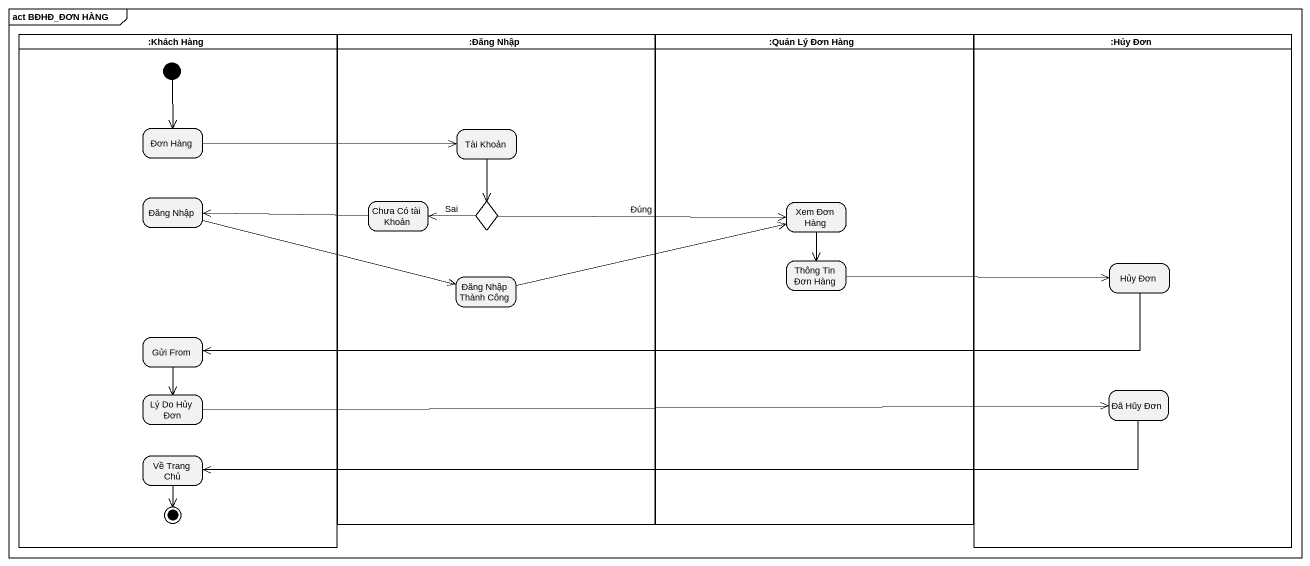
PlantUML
@startuml
mainframe act BĐHĐ_ĐƠN HÀNG
hide empty description
state ":Khách Hàng" as Khách_Hàng <<partition>> {
  state "Đơn Hàng" as Đơn_Hàng
  state "Đăng Nhập" as Đăng_Nhập_2
  state "Gửi From" as Gửi_From
  state "Lý Do Hủy Đơn" as Lý_Do_Hủy_Đơn
  state "Về Trang Chủ" as Về_Trang_Chủ
  [*] --> Đơn_Hàng
  Về_Trang_Chủ --> [*]
}
state ":Đăng Nhập" as Đăng_Nhập <<partition>> {
  state "Tài Khoản" as Tài_Khoản
  state "Chưa Có tài Khoản" as Chưa_Có_tài_Khoản
  state choice1 <<choice>>
  state "Đăng Nhập Thành Công" as Đăng_Nhập_Thành_Công
}
state ":Quản Lý Đơn Hàng" as Quản_Lý_Đơn_Hàng <<partition>> {
  state "Xem Đơn Hàng" as Xem_Đơn_Hàng
  state "Thông Tin Đơn Hàng" as Thông_Tin_Đơn_Hàng
}
state ":Hủy Đơn" as Hủy_Đơn <<partition>> {
  state "Hủy Đơn" as Hủy_Đơn_2
  state "Đã Hũy Đơn" as Đã_Hũy_Đơn
}
Đơn_Hàng -right-> Tài_Khoản
Tài_Khoản --> choice1
Đăng_Nhập_2 -right-> Đăng_Nhập_Thành_Công
Chưa_Có_tài_Khoản -left-> Đăng_Nhập_2
choice1 -left-> Chưa_Có_tài_Khoản : Sai
choice1 -right-> Xem_Đơn_Hàng : Đúng
Xem_Đơn_Hàng --> Thông_Tin_Đơn_Hàng
Thông_Tin_Đơn_Hàng -right-> Hủy_Đơn_2
Hủy_Đơn_2 -left-> Gửi_From
Đăng_Nhập_Thành_Công -right-> Xem_Đơn_Hàng
Gửi_From --> Lý_Do_Hủy_Đơn
Đã_Hũy_Đơn -left-> Về_Trang_Chủ
Lý_Do_Hủy_Đơn -right-> Đã_Hũy_Đơn
@enduml
